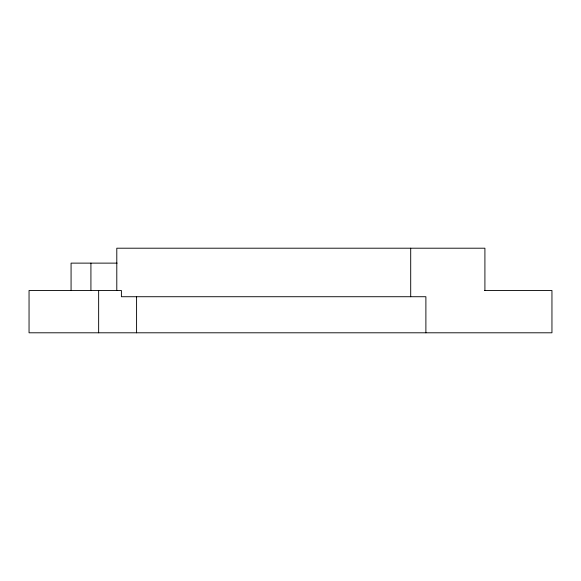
<?xml version="1.0" encoding="UTF-8"?>
<svg xmlns="http://www.w3.org/2000/svg" width="581" height="581" viewBox="0 0 581 581"><rect width="100%" height="100%" fill="white"/><g stroke="black" fill="none" stroke-linecap="round" stroke-linejoin="round"><path stroke-width="0.87" d="M117.115 263.128L71.071 263.128L71.071 290.5M484.627 290.5L551.95 290.5L551.95 332.797L29.05 332.797L29.05 290.5L121.4 290.5L121.4 296.724L425.888 296.724L425.888 332.797M484.91 290.5L484.91 248.203L116.796 248.203L116.796 290.5M410.702 248.203L410.702 296.724M136.586 296.724L136.586 332.797M98.647 290.5L98.647 332.797M90.919 263.128L90.919 290.5"/></g></svg>
